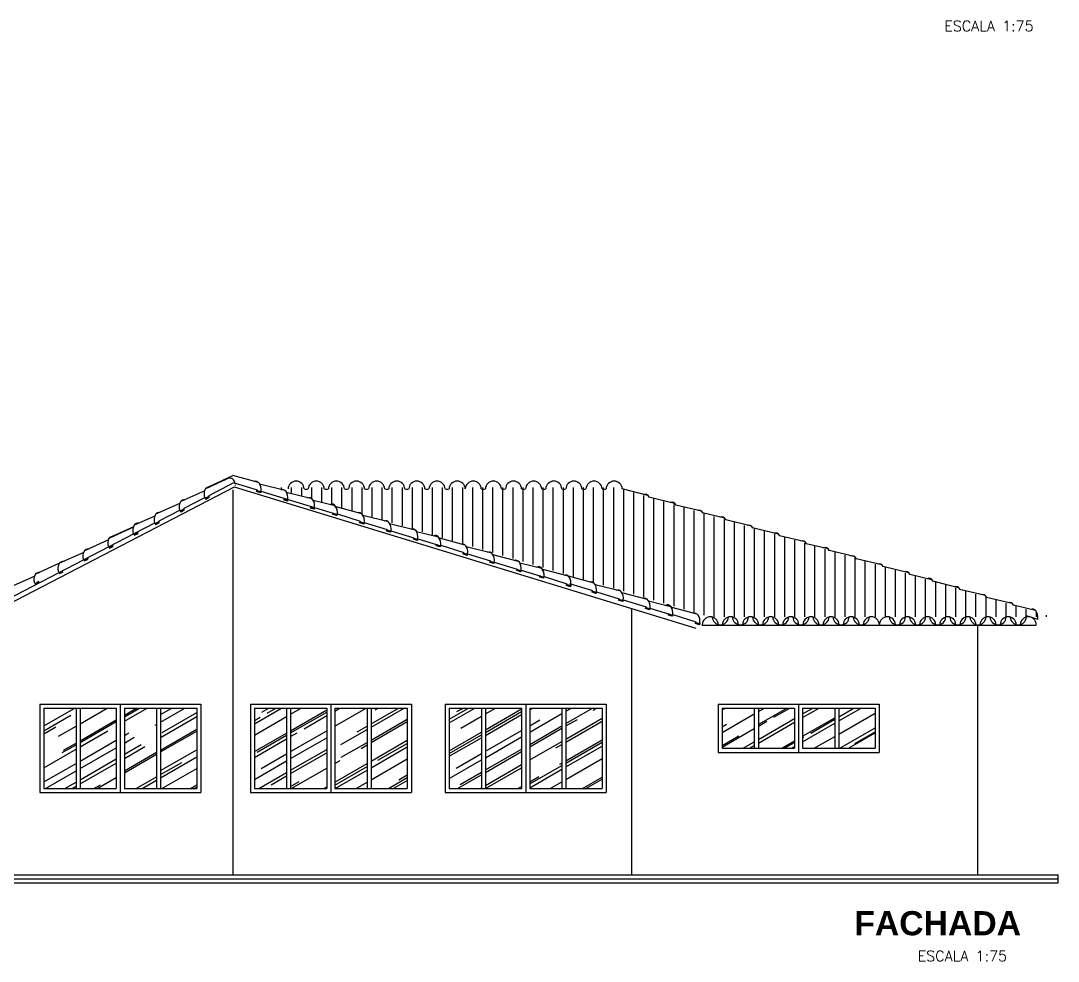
# Model space of a CAD drawing. Extents: x -194 to -47, y 46 to 98.
# Drawn here: x -159.62 to -146.73, y 46.23 to 57.92 of the extents above; entities that cross this region are included whole.
import ezdxf
from ezdxf.enums import TextEntityAlignment as Align

# ---------------------------------------------------------------- set-up
doc = ezdxf.new("R2010")
doc.units = 0
doc.header["$MEASUREMENT"] = 0
for name, color, linetype in [('ALVENARIA', 7, 'CONTINUOUS'), ('ALVENARIA2', 9, 'CONTINUOUS'), ('COBERTURA', 6, 'CONTINUOUS'), ('JAPOR', 142, 'CONTINUOUS'), ('MARGEM10', 8, 'CONTINUOUS'), ('TEXTO2', 40, 'CONTINUOUS'), ('TEXTO5', 5, 'CONTINUOUS')]:
    doc.layers.add(name, color=color, linetype=linetype)
doc.styles.add('SANSSERIFBOLD', font='sasb____.pfb')
doc.styles.add('SIMPLEX', font='SIMPLEX.SHX')
pattern_1 = [(30, (-0.37608, -5.3556), (0.42157677, 0.5898076), [4.5, -0.6, 1.5, -0.3]), (30, (-0.10554, -5.0262), (-0.4593076, 0.1955441), [0.9, -0.099, 1.8, -0.225]), (30, (-0.37368, -5.05975), (1.25049963, 0.9540711), [2.4, -0.42, 1.2, -0.3])]

msp = doc.modelspace()

# ---------------------------------------------------------------- hatches: boundary and pattern name
at = {"layer": 'COBERTURA'}
h = msp.add_hatch(dxfattribs=at)
h.set_pattern_fill('ANSI31', color=256, angle=45, style=0)
h.set_pattern_definition([(90, (-0.37608, -5.35559), (-0.125, 3e-17), [])])
h.paths.add_polyline_path([(-151.051, 50.511), (-146.811, 50.511), (-152.208, 52.119), (-156.49, 52.119)])
at = {"layer": 'JAPOR'}
h = msp.add_hatch(dxfattribs=at)
h.set_pattern_fill('AR-RROOF', color=256, scale=0.3, angle=30, style=0)
h.set_pattern_definition(pattern_1)
h.paths.add_polyline_path([(-161.404, 47.327), (-160.504, 47.327), (-160.504, 49.377), (-161.404, 49.377)])
h.paths.add_polyline_path([(-158.929, 49.377), (-159.329, 49.377), (-159.329, 48.377), (-158.929, 48.377)])
h.paths.add_polyline_path([(-158.429, 49.377), (-158.879, 49.377), (-158.879, 48.377), (-158.429, 48.377)])
h.paths.add_polyline_path([(-158.329, 48.377), (-157.929, 48.377), (-157.929, 49.377), (-158.329, 49.377)])
h.paths.add_polyline_path([(-157.429, 49.377), (-157.879, 49.377), (-157.879, 48.377), (-157.429, 48.377)])
h.paths.add_polyline_path([(-156.314, 49.377), (-156.714, 49.377), (-156.714, 48.377), (-156.314, 48.377)])
h.paths.add_polyline_path([(-155.814, 49.377), (-156.264, 49.377), (-156.264, 48.377), (-155.814, 48.377)])
h.paths.add_polyline_path([(-155.714, 48.377), (-155.314, 48.377), (-155.314, 49.377), (-155.714, 49.377)])
h.paths.add_polyline_path([(-155.264, 48.377), (-154.814, 48.377), (-154.814, 49.377), (-155.264, 49.377)])
h.paths.add_polyline_path([(-154.294, 48.377), (-153.894, 48.377), (-153.894, 49.377), (-154.294, 49.377)])
h.paths.add_polyline_path([(-153.844, 49.377), (-153.844, 48.377), (-153.394, 48.377), (-153.394, 49.377)])
h.paths.add_polyline_path([(-153.294, 49.377), (-153.294, 48.377), (-152.894, 48.377), (-152.894, 49.377)])
h.paths.add_polyline_path([(-152.844, 49.377), (-152.844, 48.377), (-152.394, 48.377), (-152.394, 49.377)])
h = msp.add_hatch(dxfattribs=at)
h.set_pattern_fill('AR-RROOF', color=256, scale=0.3, angle=30, style=0)
h.set_pattern_definition(pattern_1)
h.paths.add_polyline_path([(-150.504, 49.377), (-150.904, 49.377), (-150.904, 48.877), (-150.504, 48.877)])
h.paths.add_polyline_path([(-150.454, 48.877), (-150.004, 48.877), (-150.004, 49.377), (-150.454, 49.377)])
h.paths.add_polyline_path([(-149.904, 48.877), (-149.504, 48.877), (-149.504, 49.377), (-149.904, 49.377)])
h.paths.add_polyline_path([(-149.454, 48.877), (-149.004, 48.877), (-149.004, 49.377), (-149.454, 49.377)])

# ---------------------------------------------------------------- linework, layer by layer
at = {"layer": 'ALVENARIA'}
msp.add_line((-147.729, 47.306), (-147.729, 50.402), dxfattribs=at)
at = {"layer": 'ALVENARIA2'}
for p, q in [((-159.929, 47.306), (-156.729, 47.306)), ((-156.979, 47.306), (-152.029, 47.306)), ((-152.029, 47.306), (-147.729, 47.306)), ((-147.729, 47.306), (-146.729, 47.306)), ((-146.729, 47.206), (-146.729, 47.306)), ((-170.579, 47.256), (-146.729, 47.256)), ((-170.579, 47.206), (-146.729, 47.206))]:
    msp.add_line(p, q, dxfattribs=at)
at = {"layer": 'COBERTURA'}
for p, q in [((-157.316, 52.105), (-157.017, 52.242)), ((-157.284, 52.126), (-156.98, 52.265)), ((-156.662, 52.181), (-156.98, 52.265)), ((-156.964, 52.124), (-159.779, 50.658)), ((-157.625, 51.948), (-157.324, 52.081)), ((-156.973, 52.176), (-157.281, 52.015)), ((-156.965, 52.177), (-156.681, 52.087)), ((-156.965, 52.125), (-151.229, 50.37)), ((-156.687, 52.067), (-156.681, 52.087)), ((-156.687, 52.067), (-156.681, 52.087)), ((-156.639, 52.052), (-156.687, 52.067)), ((-156.639, 52.052), (-156.687, 52.067)), ((-156.685, 52.067), (-156.678, 52.086)), ((-156.637, 52.052), (-156.685, 52.067)), ((-156.331, 52.079), (-156.65, 52.159)), ((-156.633, 52.071), (-156.639, 52.052)), ((-156.633, 52.071), (-156.639, 52.052)), ((-156.631, 52.071), (-156.637, 52.052)), ((-156.633, 52.071), (-155.967, 51.868)), ((-151.826, 52.02), (-152.145, 52.1)), ((-157.325, 51.992), (-157.592, 51.857)), ((-157.328, 51.991), (-157.318, 51.973)), ((-157.326, 51.992), (-157.317, 51.974)), ((-157.326, 51.992), (-157.317, 51.974)), ((-157.318, 51.973), (-157.274, 51.996)), ((-157.317, 51.974), (-157.272, 51.997)), ((-157.317, 51.974), (-157.272, 51.997)), ((-157.274, 51.996), (-157.283, 52.014)), ((-157.272, 51.997), (-157.281, 52.015)), ((-157.272, 51.997), (-157.281, 52.015)), ((-156.306, 51.951), (-156.354, 51.965)), ((-156.306, 51.951), (-156.354, 51.965)), ((-156.304, 51.95), (-156.352, 51.965)), ((-155.998, 51.978), (-156.317, 52.057)), ((-156.3, 51.97), (-156.306, 51.951)), ((-156.3, 51.97), (-156.306, 51.951)), ((-156.298, 51.969), (-156.304, 51.95)), ((-155.711, 51.888), (-155.984, 51.956)), ((-151.494, 51.921), (-151.814, 51.998)), ((-157.936, 51.791), (-157.635, 51.924)), ((-157.636, 51.835), (-157.902, 51.7)), ((-157.638, 51.834), (-157.629, 51.816)), ((-157.636, 51.835), (-157.627, 51.817)), ((-157.636, 51.835), (-157.627, 51.817)), ((-157.629, 51.816), (-157.585, 51.839)), ((-157.627, 51.817), (-157.583, 51.84)), ((-157.627, 51.817), (-157.583, 51.84)), ((-157.585, 51.839), (-157.594, 51.856)), ((-157.583, 51.84), (-157.592, 51.857)), ((-157.583, 51.84), (-157.592, 51.857)), ((-155.973, 51.849), (-156.021, 51.864)), ((-155.973, 51.849), (-156.021, 51.864)), ((-155.971, 51.849), (-156.019, 51.863)), ((-155.967, 51.868), (-155.973, 51.849)), ((-155.967, 51.868), (-155.973, 51.849)), ((-155.965, 51.868), (-155.971, 51.849)), ((-155.968, 51.868), (-155.682, 51.781)), ((-155.379, 51.792), (-155.697, 51.876)), ((-151.16, 51.823), (-151.48, 51.9)), ((-157.946, 51.678), (-158.213, 51.544)), ((-158.203, 51.653), (-157.945, 51.767)), ((-157.949, 51.677), (-157.94, 51.659)), ((-157.947, 51.678), (-157.938, 51.66)), ((-157.947, 51.678), (-157.938, 51.66)), ((-157.94, 51.659), (-157.895, 51.682)), ((-157.938, 51.66), (-157.893, 51.683)), ((-157.938, 51.66), (-157.893, 51.683)), ((-157.895, 51.682), (-157.904, 51.699)), ((-157.893, 51.683), (-157.902, 51.7)), ((-157.893, 51.683), (-157.902, 51.7)), ((-155.738, 51.783), (-155.732, 51.802)), ((-155.738, 51.783), (-155.732, 51.802)), ((-155.69, 51.769), (-155.738, 51.783)), ((-155.69, 51.769), (-155.738, 51.783)), ((-155.736, 51.783), (-155.73, 51.802)), ((-155.688, 51.768), (-155.736, 51.783)), ((-155.684, 51.788), (-155.69, 51.769)), ((-155.684, 51.788), (-155.69, 51.769)), ((-155.682, 51.787), (-155.688, 51.768)), ((-155.682, 51.789), (-155.398, 51.698)), ((-155.404, 51.679), (-155.398, 51.698)), ((-155.404, 51.679), (-155.398, 51.698)), ((-155.356, 51.663), (-155.404, 51.679)), ((-155.356, 51.663), (-155.404, 51.679)), ((-155.402, 51.678), (-155.395, 51.697)), ((-155.354, 51.663), (-155.402, 51.678)), ((-155.048, 51.69), (-155.367, 51.77)), ((-155.35, 51.682), (-155.356, 51.663)), ((-155.35, 51.682), (-155.356, 51.663)), ((-155.348, 51.682), (-155.354, 51.663)), ((-155.35, 51.683), (-155.065, 51.596)), ((-150.872, 51.736), (-151.146, 51.802)), ((-150.54, 51.637), (-150.859, 51.718)), ((-158.512, 51.495), (-158.213, 51.632)), ((-158.511, 51.494), (-158.212, 51.631)), ((-158.204, 51.524), (-158.159, 51.547)), ((-158.202, 51.525), (-158.157, 51.548)), ((-158.202, 51.525), (-158.157, 51.548)), ((-158.159, 51.547), (-158.168, 51.565)), ((-158.157, 51.548), (-158.166, 51.566)), ((-158.157, 51.548), (-158.166, 51.566)), ((-155.071, 51.576), (-155.065, 51.596)), ((-155.071, 51.576), (-155.065, 51.596)), ((-155.023, 51.562), (-155.071, 51.576)), ((-155.023, 51.562), (-155.071, 51.576)), ((-155.069, 51.576), (-155.063, 51.595)), ((-155.021, 51.561), (-155.069, 51.576)), ((-154.715, 51.589), (-155.034, 51.668)), ((-155.017, 51.581), (-155.023, 51.562)), ((-155.017, 51.581), (-155.023, 51.562)), ((-155.015, 51.58), (-155.021, 51.561)), ((-155.018, 51.581), (-154.732, 51.494)), ((-154.428, 51.499), (-154.701, 51.567)), ((-150.207, 51.539), (-150.527, 51.615)), ((-158.212, 51.542), (-159.779, 50.727)), ((-158.821, 51.337), (-158.52, 51.47)), ((-158.213, 51.542), (-158.204, 51.524)), ((-158.211, 51.543), (-158.202, 51.525)), ((-158.211, 51.543), (-158.202, 51.525)), ((-154.738, 51.475), (-154.732, 51.494)), ((-154.738, 51.475), (-154.732, 51.494)), ((-154.69, 51.46), (-154.738, 51.475)), ((-154.69, 51.46), (-154.738, 51.475)), ((-154.736, 51.474), (-154.73, 51.493)), ((-154.688, 51.46), (-154.736, 51.474)), ((-154.684, 51.48), (-154.69, 51.46)), ((-154.684, 51.48), (-154.69, 51.46)), ((-154.682, 51.479), (-154.688, 51.46)), ((-154.685, 51.48), (-154.399, 51.393)), ((-154.096, 51.403), (-154.414, 51.487)), ((-149.873, 51.441), (-150.193, 51.517)), ((-149.586, 51.354), (-149.859, 51.419)), ((-159.131, 51.18), (-158.83, 51.313)), ((-158.523, 51.38), (-158.514, 51.362)), ((-158.521, 51.381), (-158.512, 51.363)), ((-158.521, 51.381), (-158.512, 51.363)), ((-158.514, 51.362), (-158.47, 51.385)), ((-158.512, 51.363), (-158.468, 51.386)), ((-158.512, 51.363), (-158.468, 51.386)), ((-158.47, 51.385), (-158.479, 51.403)), ((-158.468, 51.386), (-158.477, 51.404)), ((-158.468, 51.386), (-158.477, 51.404)), ((-154.455, 51.394), (-154.449, 51.414)), ((-154.455, 51.394), (-154.449, 51.414)), ((-154.407, 51.38), (-154.455, 51.394)), ((-154.407, 51.38), (-154.455, 51.394)), ((-154.453, 51.394), (-154.447, 51.413)), ((-154.405, 51.379), (-154.453, 51.394)), ((-154.401, 51.399), (-154.407, 51.38)), ((-154.401, 51.399), (-154.407, 51.38)), ((-154.399, 51.398), (-154.405, 51.379)), ((-154.399, 51.4), (-154.114, 51.309)), ((-154.121, 51.29), (-154.114, 51.309)), ((-154.121, 51.29), (-154.114, 51.309)), ((-154.073, 51.275), (-154.121, 51.29)), ((-154.073, 51.275), (-154.121, 51.29)), ((-154.118, 51.289), (-154.112, 51.308)), ((-154.071, 51.274), (-154.118, 51.289)), ((-153.765, 51.301), (-154.084, 51.381)), ((-154.067, 51.294), (-154.073, 51.275)), ((-154.067, 51.294), (-154.073, 51.275)), ((-154.065, 51.293), (-154.071, 51.274)), ((-154.067, 51.294), (-153.782, 51.207)), ((-149.253, 51.255), (-149.572, 51.335)), ((-159.43, 51.044), (-159.131, 51.181)), ((-158.834, 51.223), (-158.825, 51.205)), ((-158.832, 51.224), (-158.823, 51.206)), ((-158.832, 51.224), (-158.823, 51.206)), ((-158.825, 51.205), (-158.78, 51.228)), ((-158.823, 51.206), (-158.778, 51.229)), ((-158.823, 51.206), (-158.778, 51.229)), ((-158.78, 51.228), (-158.789, 51.246)), ((-158.778, 51.229), (-158.788, 51.247)), ((-158.778, 51.229), (-158.788, 51.247)), ((-153.788, 51.188), (-153.782, 51.207)), ((-153.788, 51.188), (-153.782, 51.207)), ((-153.74, 51.173), (-153.788, 51.188)), ((-153.74, 51.173), (-153.788, 51.188)), ((-153.786, 51.187), (-153.78, 51.206)), ((-153.738, 51.172), (-153.786, 51.187)), ((-153.432, 51.2), (-153.751, 51.28)), ((-153.734, 51.192), (-153.74, 51.173)), ((-153.734, 51.192), (-153.74, 51.173)), ((-153.732, 51.192), (-153.738, 51.172)), ((-153.735, 51.192), (-153.449, 51.105)), ((-153.145, 51.11), (-153.418, 51.178)), ((-148.921, 51.156), (-149.24, 51.233)), ((-159.144, 51.066), (-159.135, 51.048)), ((-159.143, 51.067), (-159.133, 51.049)), ((-159.143, 51.067), (-159.133, 51.049)), ((-159.135, 51.048), (-159.091, 51.071)), ((-159.133, 51.049), (-159.089, 51.072)), ((-159.133, 51.049), (-159.089, 51.072)), ((-153.455, 51.086), (-153.449, 51.105)), ((-153.455, 51.086), (-153.449, 51.105)), ((-153.407, 51.072), (-153.455, 51.086)), ((-153.407, 51.072), (-153.455, 51.086)), ((-153.453, 51.086), (-153.447, 51.105)), ((-153.405, 51.071), (-153.453, 51.086)), ((-153.401, 51.091), (-153.407, 51.072)), ((-153.401, 51.091), (-153.407, 51.072)), ((-153.399, 51.09), (-153.405, 51.071)), ((-153.402, 51.091), (-153.116, 51.004)), ((-152.813, 51.015), (-153.131, 51.098)), ((-148.587, 51.058), (-148.907, 51.135)), ((-148.299, 50.971), (-148.573, 51.037)), ((-159.779, 50.869), (-159.438, 51.02)), ((-159.442, 50.93), (-159.433, 50.912)), ((-159.44, 50.931), (-159.431, 50.913)), ((-159.44, 50.931), (-159.431, 50.913)), ((-159.433, 50.912), (-159.388, 50.935)), ((-159.431, 50.913), (-159.387, 50.936)), ((-159.431, 50.913), (-159.387, 50.936)), ((-159.388, 50.935), (-159.398, 50.953)), ((-159.387, 50.936), (-159.396, 50.954)), ((-159.387, 50.936), (-159.396, 50.954)), ((-153.172, 51.006), (-153.166, 51.025)), ((-153.172, 51.006), (-153.166, 51.025)), ((-153.124, 50.991), (-153.172, 51.006)), ((-153.124, 50.991), (-153.172, 51.006)), ((-153.17, 51.005), (-153.164, 51.024)), ((-153.122, 50.99), (-153.17, 51.005)), ((-153.118, 51.01), (-153.124, 50.991)), ((-153.118, 51.01), (-153.124, 50.991)), ((-153.116, 51.01), (-153.122, 50.99)), ((-153.116, 51.011), (-152.831, 50.92)), ((-152.838, 50.901), (-152.831, 50.92)), ((-152.838, 50.901), (-152.831, 50.92)), ((-152.835, 50.9), (-152.829, 50.919)), ((-152.495, 50.931), (-152.813, 51.015)), ((-152.798, 50.927), (-152.513, 50.836)), ((-152.784, 50.905), (-152.79, 50.886)), ((-152.784, 50.905), (-152.79, 50.886)), ((-152.782, 50.904), (-152.788, 50.885)), ((-152.164, 50.829), (-152.483, 50.908)), ((-147.966, 50.872), (-148.285, 50.953)), ((-152.79, 50.886), (-152.838, 50.901)), ((-152.79, 50.886), (-152.838, 50.901)), ((-152.788, 50.885), (-152.835, 50.9)), ((-152.52, 50.817), (-152.513, 50.836)), ((-152.52, 50.817), (-152.513, 50.836)), ((-152.472, 50.802), (-152.52, 50.817)), ((-152.472, 50.802), (-152.52, 50.817)), ((-152.517, 50.816), (-152.511, 50.835)), ((-152.47, 50.801), (-152.517, 50.816)), ((-152.466, 50.821), (-152.472, 50.802)), ((-152.466, 50.821), (-152.472, 50.802)), ((-152.464, 50.82), (-152.47, 50.801)), ((-152.466, 50.821), (-152.181, 50.734)), ((-151.831, 50.727), (-152.15, 50.807)), ((-147.634, 50.774), (-147.954, 50.85)), ((-152.187, 50.715), (-152.181, 50.734)), ((-152.187, 50.715), (-152.181, 50.734)), ((-152.139, 50.7), (-152.187, 50.715)), ((-152.139, 50.7), (-152.187, 50.715)), ((-152.185, 50.714), (-152.179, 50.733)), ((-152.137, 50.7), (-152.185, 50.714)), ((-152.133, 50.719), (-152.139, 50.7)), ((-152.133, 50.719), (-152.139, 50.7)), ((-152.131, 50.719), (-152.137, 50.7)), ((-152.133, 50.72), (-151.848, 50.633)), ((-151.544, 50.637), (-151.817, 50.705)), ((-147.3, 50.676), (-147.62, 50.752)), ((-147.012, 50.589), (-147.286, 50.654)), ((-151.854, 50.613), (-151.848, 50.633)), ((-151.854, 50.613), (-151.848, 50.633)), ((-151.806, 50.599), (-151.854, 50.613)), ((-151.806, 50.599), (-151.854, 50.613)), ((-151.852, 50.613), (-151.846, 50.632)), ((-151.804, 50.598), (-151.852, 50.613)), ((-151.8, 50.618), (-151.806, 50.599)), ((-151.8, 50.618), (-151.806, 50.599)), ((-151.798, 50.617), (-151.804, 50.598)), ((-151.801, 50.618), (-151.515, 50.531)), ((-151.571, 50.533), (-151.565, 50.552)), ((-151.571, 50.533), (-151.565, 50.552)), ((-151.523, 50.518), (-151.571, 50.533)), ((-151.523, 50.518), (-151.571, 50.533)), ((-151.568, 50.532), (-151.563, 50.551)), ((-151.521, 50.518), (-151.568, 50.532)), ((-151.212, 50.542), (-151.53, 50.626)), ((-151.517, 50.537), (-151.523, 50.518)), ((-151.517, 50.537), (-151.523, 50.518)), ((-151.515, 50.537), (-151.521, 50.518)), ((-151.515, 50.538), (-151.23, 50.447)), ((-147.128, 50.526), (-146.982, 50.483)), ((-151.236, 50.428), (-151.23, 50.447)), ((-151.236, 50.428), (-151.23, 50.447)), ((-151.189, 50.413), (-151.236, 50.428)), ((-151.189, 50.413), (-151.236, 50.428)), ((-151.234, 50.428), (-151.228, 50.447)), ((-151.187, 50.412), (-151.234, 50.428)), ((-151.183, 50.432), (-151.189, 50.413)), ((-151.183, 50.432), (-151.189, 50.413)), ((-151.181, 50.431), (-151.187, 50.412)), ((-147.002, 50.402), (-151.157, 50.402))]:
    msp.add_line(p, q, dxfattribs=at)
for centre, start, end in [((-156.195, 52.097), 1.8272, 178.1728), ((-155.945, 52.097), 1.8272, 178.1728), ((-155.695, 52.097), 1.8272, 178.1728), ((-155.445, 52.097), 1.8272, 178.1728), ((-155.195, 52.097), 1.8272, 178.1728), ((-154.945, 52.097), 1.8272, 178.1728), ((-154.695, 52.097), 1.8272, 178.1728), ((-154.445, 52.097), 1.8272, 178.1728), ((-154.195, 52.097), 1.8272, 178.1728), ((-153.995, 52.097), 1.8272, 178.1728), ((-153.745, 52.097), 1.8272, 178.1728), ((-153.495, 52.097), 1.8272, 178.1728), ((-153.245, 52.097), 1.8272, 178.1728), ((-152.995, 52.097), 1.8272, 178.1728), ((-152.745, 52.097), 1.8272, 178.1728), ((-152.495, 52.097), 1.8272, 178.1728), ((-152.245, 52.097), 1.8272, 178.1728), ((-156.07, 52.197), 255.4924, 284.5076), ((-155.82, 52.197), 255.4924, 284.5076), ((-155.57, 52.197), 255.4924, 284.5076), ((-155.32, 52.197), 255.4924, 284.5076), ((-155.07, 52.197), 255.4924, 284.5076), ((-154.82, 52.197), 255.4924, 284.5076), ((-154.57, 52.197), 255.4924, 284.5076), ((-154.32, 52.197), 255.4924, 284.5076), ((-153.87, 52.197), 255.4924, 284.5076), ((-153.62, 52.197), 255.4924, 284.5076), ((-153.37, 52.197), 255.4924, 284.5076), ((-153.12, 52.197), 255.4924, 284.5076), ((-152.87, 52.197), 255.4924, 284.5076), ((-152.62, 52.197), 255.4924, 284.5076), ((-152.37, 52.197), 255.4924, 284.5076), ((-151.051, 50.411), 1.8272, 178.1728), ((-150.926, 50.511), 182.3382, 358.1728), ((-150.801, 50.411), 1.8272, 178.1728), ((-150.676, 50.511), 182.3382, 358.1728), ((-150.551, 50.411), 1.8272, 178.1728), ((-150.426, 50.511), 182.3382, 358.1728), ((-150.301, 50.411), 1.8272, 178.1728), ((-150.176, 50.511), 182.3382, 358.1728), ((-150.051, 50.411), 1.8272, 178.1728), ((-149.926, 50.511), 182.3382, 358.1728), ((-149.801, 50.411), 1.8272, 178.1728), ((-149.676, 50.511), 182.3382, 358.1728), ((-149.551, 50.411), 1.8272, 178.1728), ((-149.426, 50.511), 182.3382, 358.1728), ((-149.301, 50.411), 1.8272, 178.1728), ((-149.176, 50.511), 182.3382, 358.1728), ((-149.051, 50.411), 1.8272, 178.1728), ((-148.851, 50.411), 1.8272, 178.1728), ((-148.726, 50.511), 182.3382, 358.1728), ((-148.601, 50.411), 1.8272, 178.1728), ((-148.476, 50.511), 182.3382, 358.1728), ((-148.351, 50.411), 1.8272, 178.1728), ((-148.226, 50.511), 182.3382, 358.1728), ((-148.101, 50.411), 1.8272, 178.1728), ((-147.976, 50.511), 182.3382, 358.1728), ((-147.851, 50.411), 1.8272, 178.1728), ((-147.726, 50.511), 182.3382, 358.1728), ((-147.601, 50.411), 1.8272, 178.1728), ((-147.476, 50.511), 182.3382, 358.1728), ((-147.351, 50.411), 1.8272, 178.1728), ((-147.226, 50.511), 182.3382, 358.1728), ((-147.101, 50.411), 1.8272, 178.1728)]:
    msp.add_arc(centre, 0.1, start, end, dxfattribs=at)
for centre, major_axis, start_param, end_param in [((-157.025, 52.116), (0.011, 0.12), -1.126249, 0.331711), ((-156.706, 52.076), (0.014, 0.119), -1.547444, 0.331711), ((-157.025, 52.116), (0.011, 0.12), -1.27938, -1.230798), ((-156.373, 51.974), (0.012, 0.119), -1.547444, 0.331711), ((-156.04, 51.872), (0.012, 0.119), -1.547444, 0.331711), ((-151.869, 51.915), (0.012, 0.119), -0.752683, 0.331711), ((-151.535, 51.816), (0.011, 0.12), -0.747244, 0.331711), ((-155.757, 51.792), (0.012, 0.119), -1.547444, 0.331711), ((-155.757, 51.786), (0.012, 0.119), -1.547444, 0.331711), ((-155.423, 51.687), (0.014, 0.119), -1.547444, 0.331711), ((-151.201, 51.718), (0.011, 0.12), -0.747244, 0.331711), ((-155.09, 51.585), (0.012, 0.119), -1.547444, 0.331711), ((-150.917, 51.634), (0.011, 0.12), -0.74239, 0.331711), ((-150.917, 51.633), (0.011, 0.12), -0.722381, 0.331711), ((-154.757, 51.484), (0.012, 0.119), -1.547444, 0.331711), ((-150.582, 51.532), (0.012, 0.119), -0.752683, 0.331711), ((-150.248, 51.433), (0.011, 0.12), -0.747244, 0.331711), ((-154.474, 51.403), (0.012, 0.119), -1.547444, 0.331711), ((-154.474, 51.397), (0.012, 0.119), -1.547444, 0.331711), ((-154.14, 51.299), (0.014, 0.119), -1.547444, 0.331711), ((-149.914, 51.335), (0.011, 0.12), -0.747244, 0.331711), ((-153.807, 51.196), (0.012, 0.119), -1.547444, 0.331711), ((-149.631, 51.252), (0.011, 0.12), -0.74239, 0.331711), ((-149.631, 51.25), (0.011, 0.12), -0.722381, 0.331711), ((-153.474, 51.095), (0.012, 0.119), -1.547444, 0.331711), ((-149.296, 51.15), (0.012, 0.119), -0.752683, 0.331711), ((-148.962, 51.051), (0.011, 0.12), -0.747244, 0.331711), ((-153.191, 51.014), (0.012, 0.119), -1.547444, 0.331711), ((-153.191, 51.009), (0.012, 0.119), -1.547444, 0.331711), ((-152.857, 50.91), (0.014, 0.119), -1.547444, 0.331711), ((-148.628, 50.953), (0.011, 0.12), -0.747244, 0.331711), ((-152.539, 50.826), (0.014, 0.119), -1.547444, 0.331711), ((-148.344, 50.868), (0.011, 0.12), -0.722381, 0.331711), ((-148.344, 50.869), (0.011, 0.12), -0.74239, 0.331711), ((-152.206, 50.724), (0.012, 0.119), -1.547444, 0.331711), ((-148.009, 50.767), (0.012, 0.119), -0.752683, 0.331711), ((-147.675, 50.668), (0.011, 0.12), -0.747244, 0.331711), ((-151.873, 50.622), (0.012, 0.119), -1.547444, 0.331711), ((-151.59, 50.541), (0.012, 0.119), -1.547444, 0.331711), ((-151.59, 50.536), (0.012, 0.119), -1.547444, 0.331711), ((-147.341, 50.57), (0.011, 0.12), -0.747244, 0.331711), ((-151.255, 50.437), (0.014, 0.119), -1.547444, 0.331711), ((-147.057, 50.487), (0.011, 0.12), -1.547444, 0.331711)]:
    msp.add_ellipse(centre, major_axis=major_axis, ratio=0.625, start_param=start_param, end_param=end_param, dxfattribs=at)
at = {"layer": 'COBERTURA', "extrusion": (0, 0, -1)}
for centre, major_axis in [((-157.255, 52.009), (-0.034, 0.115)), ((-157.565, 51.851), (-0.032, 0.116)), ((-157.876, 51.694), (-0.032, 0.116)), ((-158.14, 51.561), (-0.032, 0.116)), ((-158.14, 51.56), (-0.032, 0.116)), ((-158.451, 51.398), (-0.034, 0.115)), ((-158.761, 51.24), (-0.032, 0.116)), ((-159.071, 51.084), (-0.032, 0.116)), ((-159.369, 50.948), (-0.034, 0.115))]:
    msp.add_ellipse(centre, major_axis=major_axis, ratio=0.625, start_param=-1.547444, end_param=0.331711, dxfattribs=at)
at = {"layer": 'COBERTURA'}
for points in [[(-156.681, 52.086), (-156.687, 52.067), (-156.633, 52.071), (-156.639, 52.052)], [(-156.681, 52.086), (-156.687, 52.067), (-156.633, 52.071), (-156.639, 52.052)], [(-156.678, 52.086), (-156.685, 52.067), (-156.631, 52.071), (-156.637, 52.052)], [(-157.283, 52.014), (-157.274, 51.996), (-157.328, 51.991), (-157.318, 51.973)], [(-157.281, 52.015), (-157.272, 51.997), (-157.326, 51.992), (-157.317, 51.974)], [(-157.281, 52.015), (-157.272, 51.997), (-157.326, 51.992), (-157.317, 51.974)], [(-156.348, 51.984), (-156.354, 51.965), (-156.3, 51.97), (-156.306, 51.951)], [(-156.348, 51.984), (-156.354, 51.965), (-156.3, 51.97), (-156.306, 51.951)], [(-156.346, 51.984), (-156.352, 51.965), (-156.298, 51.969), (-156.304, 51.95)], [(-157.594, 51.856), (-157.585, 51.839), (-157.638, 51.834), (-157.629, 51.816)], [(-157.592, 51.857), (-157.583, 51.84), (-157.636, 51.835), (-157.627, 51.817)], [(-157.592, 51.857), (-157.583, 51.84), (-157.636, 51.835), (-157.627, 51.817)], [(-156.015, 51.883), (-156.021, 51.864), (-155.967, 51.868), (-155.973, 51.849)], [(-156.015, 51.883), (-156.021, 51.864), (-155.967, 51.868), (-155.973, 51.849)], [(-156.013, 51.882), (-156.019, 51.863), (-155.965, 51.868), (-155.971, 51.849)], [(-157.904, 51.699), (-157.895, 51.682), (-157.949, 51.677), (-157.94, 51.659)], [(-157.902, 51.7), (-157.893, 51.683), (-157.947, 51.678), (-157.938, 51.66)], [(-157.902, 51.7), (-157.893, 51.683), (-157.947, 51.678), (-157.938, 51.66)], [(-155.732, 51.802), (-155.738, 51.783), (-155.684, 51.788), (-155.69, 51.769)], [(-155.732, 51.802), (-155.738, 51.783), (-155.684, 51.788), (-155.69, 51.769)], [(-155.73, 51.802), (-155.736, 51.783), (-155.682, 51.787), (-155.688, 51.768)], [(-155.398, 51.698), (-155.404, 51.679), (-155.35, 51.682), (-155.356, 51.663)], [(-155.398, 51.698), (-155.404, 51.679), (-155.35, 51.682), (-155.356, 51.663)], [(-155.395, 51.697), (-155.402, 51.678), (-155.348, 51.682), (-155.354, 51.663)], [(-158.168, 51.565), (-158.159, 51.547), (-158.212, 51.542), (-158.204, 51.524)], [(-158.166, 51.566), (-158.157, 51.548), (-158.211, 51.543), (-158.202, 51.525)], [(-158.166, 51.566), (-158.157, 51.548), (-158.211, 51.543), (-158.202, 51.525)], [(-155.065, 51.596), (-155.071, 51.576), (-155.017, 51.581), (-155.023, 51.562)], [(-155.065, 51.596), (-155.071, 51.576), (-155.017, 51.581), (-155.023, 51.562)], [(-155.063, 51.595), (-155.069, 51.576), (-155.015, 51.58), (-155.021, 51.561)], [(-154.732, 51.494), (-154.738, 51.475), (-154.684, 51.479), (-154.69, 51.46)], [(-154.732, 51.494), (-154.738, 51.475), (-154.684, 51.479), (-154.69, 51.46)], [(-154.73, 51.493), (-154.736, 51.474), (-154.682, 51.479), (-154.688, 51.46)], [(-158.479, 51.403), (-158.47, 51.385), (-158.523, 51.38), (-158.514, 51.362)], [(-158.477, 51.404), (-158.468, 51.386), (-158.521, 51.381), (-158.512, 51.363)], [(-158.477, 51.404), (-158.468, 51.386), (-158.521, 51.381), (-158.512, 51.363)], [(-154.449, 51.413), (-154.455, 51.394), (-154.401, 51.399), (-154.407, 51.38)], [(-154.449, 51.413), (-154.455, 51.394), (-154.401, 51.399), (-154.407, 51.38)], [(-154.447, 51.413), (-154.453, 51.394), (-154.399, 51.398), (-154.405, 51.379)], [(-154.114, 51.309), (-154.121, 51.29), (-154.067, 51.294), (-154.073, 51.275)], [(-154.114, 51.309), (-154.121, 51.29), (-154.067, 51.294), (-154.073, 51.275)], [(-154.112, 51.308), (-154.118, 51.289), (-154.065, 51.293), (-154.071, 51.274)], [(-158.789, 51.246), (-158.78, 51.228), (-158.834, 51.223), (-158.825, 51.205)], [(-158.788, 51.247), (-158.778, 51.229), (-158.832, 51.224), (-158.823, 51.206)], [(-158.788, 51.247), (-158.778, 51.229), (-158.832, 51.224), (-158.823, 51.206)], [(-153.782, 51.207), (-153.788, 51.188), (-153.734, 51.192), (-153.74, 51.173)], [(-153.782, 51.207), (-153.788, 51.188), (-153.734, 51.192), (-153.74, 51.173)], [(-153.78, 51.206), (-153.786, 51.187), (-153.732, 51.192), (-153.738, 51.172)], [(-159.1, 51.089), (-159.091, 51.071), (-159.144, 51.066), (-159.135, 51.048)], [(-159.098, 51.09), (-159.089, 51.072), (-159.142, 51.067), (-159.133, 51.049)], [(-159.098, 51.09), (-159.089, 51.072), (-159.142, 51.067), (-159.133, 51.049)], [(-153.449, 51.105), (-153.455, 51.086), (-153.401, 51.091), (-153.407, 51.072)], [(-153.449, 51.105), (-153.455, 51.086), (-153.401, 51.091), (-153.407, 51.072)], [(-153.447, 51.105), (-153.453, 51.086), (-153.399, 51.09), (-153.405, 51.071)], [(-159.398, 50.953), (-159.388, 50.935), (-159.442, 50.93), (-159.433, 50.912)], [(-159.396, 50.954), (-159.387, 50.936), (-159.44, 50.931), (-159.431, 50.913)], [(-159.396, 50.954), (-159.387, 50.936), (-159.44, 50.931), (-159.431, 50.913)], [(-153.166, 51.025), (-153.172, 51.006), (-153.118, 51.01), (-153.124, 50.991)], [(-153.166, 51.025), (-153.172, 51.006), (-153.118, 51.01), (-153.124, 50.991)], [(-153.164, 51.024), (-153.17, 51.005), (-153.116, 51.01), (-153.122, 50.99)], [(-152.831, 50.92), (-152.838, 50.901), (-152.784, 50.905), (-152.79, 50.886)], [(-152.831, 50.92), (-152.838, 50.901), (-152.784, 50.905), (-152.79, 50.886)], [(-152.829, 50.919), (-152.835, 50.9), (-152.782, 50.904), (-152.788, 50.885)], [(-152.513, 50.836), (-152.52, 50.817), (-152.466, 50.821), (-152.472, 50.802)], [(-152.513, 50.836), (-152.52, 50.817), (-152.466, 50.821), (-152.472, 50.802)], [(-152.511, 50.835), (-152.517, 50.816), (-152.464, 50.82), (-152.47, 50.801)], [(-152.181, 50.734), (-152.187, 50.715), (-152.133, 50.719), (-152.139, 50.7)], [(-152.181, 50.734), (-152.187, 50.715), (-152.133, 50.719), (-152.139, 50.7)], [(-152.179, 50.733), (-152.185, 50.714), (-152.131, 50.719), (-152.137, 50.7)], [(-151.848, 50.633), (-151.854, 50.613), (-151.8, 50.618), (-151.806, 50.599)], [(-151.848, 50.633), (-151.854, 50.613), (-151.8, 50.618), (-151.806, 50.599)], [(-151.846, 50.632), (-151.852, 50.613), (-151.798, 50.617), (-151.804, 50.598)], [(-151.565, 50.552), (-151.571, 50.533), (-151.517, 50.537), (-151.523, 50.518)], [(-151.565, 50.552), (-151.571, 50.533), (-151.517, 50.537), (-151.523, 50.518)], [(-151.563, 50.551), (-151.568, 50.532), (-151.515, 50.537), (-151.521, 50.518)], [(-151.23, 50.447), (-151.236, 50.428), (-151.183, 50.432), (-151.189, 50.413)], [(-151.23, 50.447), (-151.236, 50.428), (-151.183, 50.432), (-151.189, 50.413)], [(-151.228, 50.447), (-151.234, 50.428), (-151.181, 50.431), (-151.187, 50.412)]]:
    msp.add_solid(points, dxfattribs=at)
at = {"layer": 'JAPOR'}
for p, q in [((-159.379, 49.427), (-157.379, 49.427)), ((-159.379, 49.427), (-159.379, 48.327)), ((-159.329, 49.377), (-158.429, 49.377)), ((-159.329, 49.377), (-159.329, 48.377)), ((-158.929, 49.377), (-158.929, 48.377)), ((-158.879, 49.377), (-158.879, 48.377)), ((-158.429, 49.377), (-158.429, 48.377)), ((-158.379, 49.427), (-158.379, 48.327)), ((-158.329, 49.377), (-157.429, 49.377)), ((-158.329, 49.377), (-158.329, 48.377)), ((-157.929, 49.377), (-157.929, 48.377)), ((-157.879, 49.377), (-157.879, 48.377)), ((-157.429, 49.377), (-157.429, 48.377)), ((-157.379, 49.427), (-157.379, 48.327)), ((-156.764, 49.427), (-154.764, 49.427)), ((-156.764, 49.427), (-156.764, 48.327)), ((-156.714, 49.377), (-155.814, 49.377)), ((-156.714, 49.377), (-156.714, 48.377)), ((-156.314, 49.377), (-156.314, 48.377)), ((-156.264, 49.377), (-156.264, 48.377)), ((-155.814, 49.377), (-155.814, 48.377)), ((-155.764, 49.427), (-155.764, 48.327)), ((-155.714, 49.377), (-154.814, 49.377)), ((-155.714, 49.377), (-155.714, 48.377)), ((-155.314, 49.377), (-155.314, 48.377)), ((-155.264, 49.377), (-155.264, 48.377)), ((-154.814, 49.377), (-154.814, 48.377)), ((-154.764, 49.427), (-154.764, 48.327)), ((-154.344, 49.427), (-152.344, 49.427)), ((-154.344, 49.427), (-154.344, 48.327)), ((-154.294, 49.377), (-153.394, 49.377)), ((-154.294, 49.377), (-154.294, 48.377)), ((-153.894, 49.377), (-153.894, 48.377)), ((-153.844, 49.377), (-153.844, 48.377)), ((-153.394, 49.377), (-153.394, 48.377)), ((-153.344, 49.427), (-153.344, 48.327)), ((-153.294, 49.377), (-152.394, 49.377)), ((-153.294, 49.377), (-153.294, 48.377)), ((-152.894, 49.377), (-152.894, 48.377)), ((-152.844, 49.377), (-152.844, 48.377)), ((-152.394, 49.377), (-152.394, 48.377)), ((-152.344, 49.427), (-152.344, 48.327)), ((-150.954, 49.427), (-148.954, 49.427)), ((-150.954, 49.427), (-150.954, 48.827)), ((-150.954, 49.427), (-148.954, 49.427)), ((-150.954, 49.427), (-150.954, 48.827)), ((-150.904, 49.377), (-150.004, 49.377)), ((-150.904, 49.377), (-150.904, 48.877)), ((-150.504, 49.377), (-150.504, 48.877)), ((-150.454, 49.377), (-150.454, 48.877)), ((-150.004, 49.377), (-150.004, 48.877)), ((-149.954, 49.427), (-149.954, 48.827)), ((-149.904, 49.377), (-149.004, 49.377)), ((-149.904, 49.377), (-149.904, 48.877)), ((-149.504, 49.377), (-149.504, 48.877)), ((-149.454, 49.377), (-149.454, 48.877)), ((-149.004, 49.377), (-149.004, 48.877)), ((-148.954, 49.427), (-148.954, 48.827)), ((-148.954, 49.427), (-148.954, 48.827)), ((-150.904, 48.877), (-150.004, 48.877)), ((-149.904, 48.877), (-149.004, 48.877)), ((-150.954, 48.827), (-148.954, 48.827)), ((-150.954, 48.827), (-148.954, 48.827)), ((-159.379, 48.327), (-157.379, 48.327)), ((-159.329, 48.377), (-158.429, 48.377)), ((-158.329, 48.377), (-157.429, 48.377)), ((-156.764, 48.327), (-154.764, 48.327)), ((-156.714, 48.377), (-155.814, 48.377)), ((-155.714, 48.377), (-154.814, 48.377)), ((-154.344, 48.327), (-152.344, 48.327)), ((-154.294, 48.377), (-153.394, 48.377)), ((-153.294, 48.377), (-152.394, 48.377))]:
    msp.add_line(p, q, dxfattribs=at)
at = {"layer": 'MARGEM10'}
for p, q in [((-156.979, 47.306), (-156.979, 52.089)), ((-152.029, 50.615), (-152.029, 47.306))]:
    msp.add_line(p, q, dxfattribs=at)

# ---------------------------------------------------------------- texts
at = {"layer": 'TEXTO2', "style": 'SIMPLEX'}
for p in [(-147.59, 57.787), (-147.92, 46.231)]:
    msp.add_text('ESCALA 1:75', height=0.13, dxfattribs=at).set_placement(p, align=Align.CENTER)
at = {"layer": 'TEXTO5', "style": 'SANSSERIFBOLD'}
msp.add_text('FACHADA', height=0.3, dxfattribs=at).set_placement((-148.227, 46.554), align=Align.CENTER)

doc.saveas('drawing.dxf')
